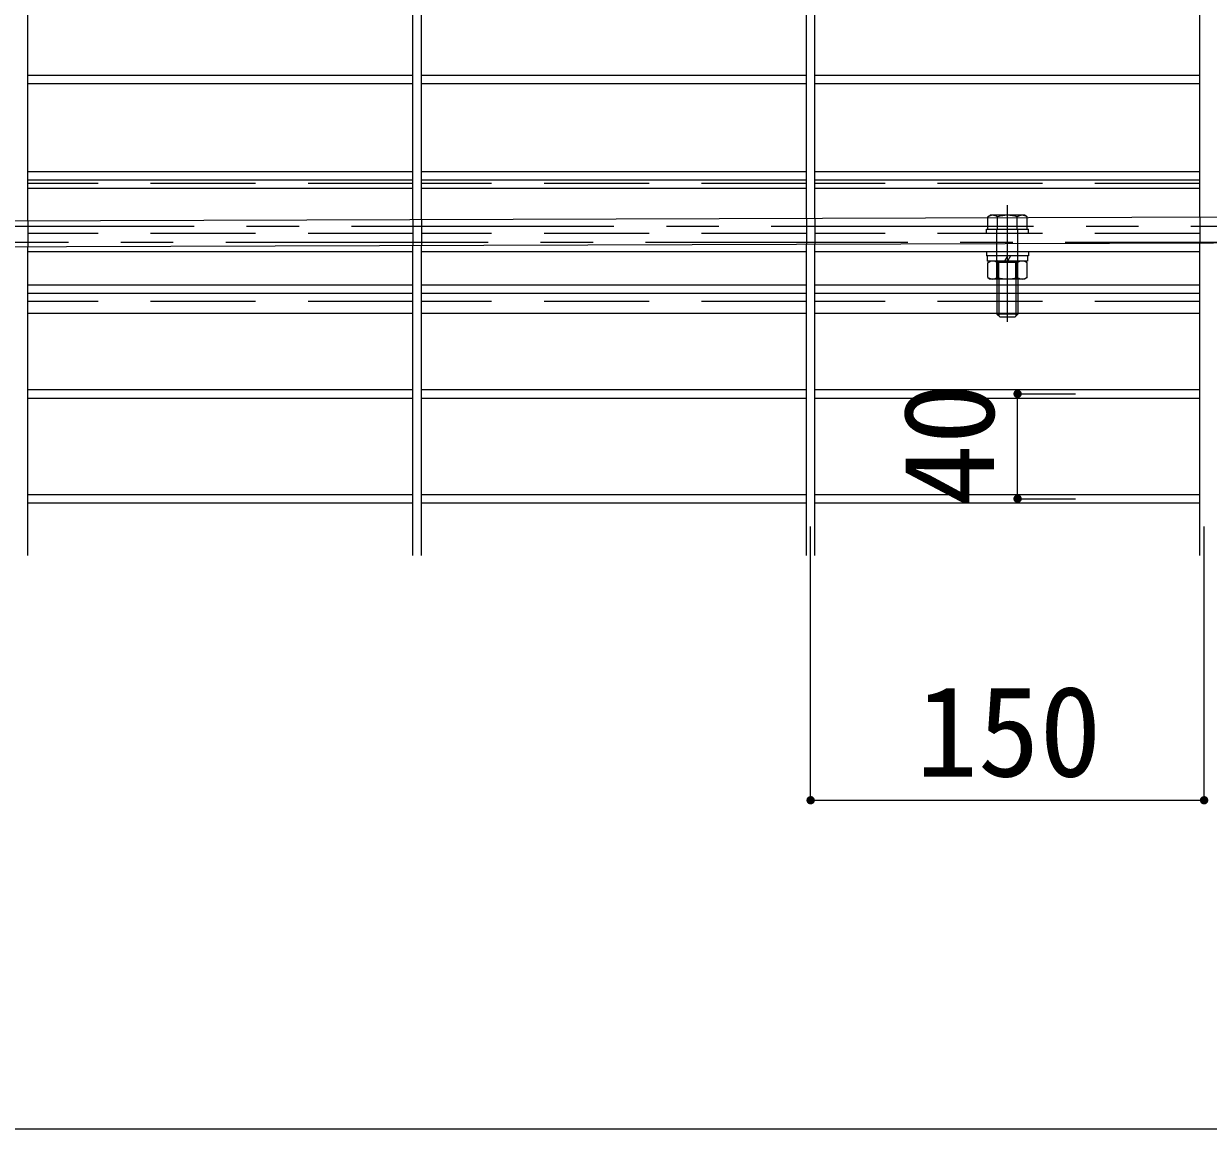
# Model space of a CAD drawing. Units: millimetres, scale not verified, with parts at other scales. Extents: x -10000 to 10000, y -6924 to 6926.
# Drawn here: x 193 to 1322, y 3211 to 4266 of the extents above; entities that cross this region are included whole.
import ezdxf
from ezdxf.enums import TextEntityAlignment as Align

# ---------------------------------------------------------------- set-up
doc = ezdxf.new("R2010")
doc.units = ezdxf.units.MM
doc.header["$LTSCALE"] = 50
doc.linetypes.add('CHAIN1', pattern=[8, 5, -1, 1, -1])
doc.linetypes.add('DASHED2', pattern=[3, 2, -1])
for name, color, linetype, lineweight in [('0-C_1-7', 7, 'Continuous', 9), ('1-5_2-5', 6, 'Continuous', 9), ('1-6_2-3', 7, 'DASHED2', 9), ('1-8_2-E', 6, 'Continuous', 9), ('1-9_寸法', 2, 'DASHED2', 9), ('1-C_2-7', 7, 'Continuous', 9)]:
    doc.layers.add(name, color=color, linetype=linetype, lineweight=lineweight)
doc.styles.add('ＭＳ ゴシック', font='')
doc.styles.get('ＭＳ ゴシック').set_extended_font_data('MS Gothic')

msp = doc.modelspace()

# ---------------------------------------------------------------- linework, layer by layer
at = {"layer": '1-5_2-5'}
for p, q in [((197.03, 4077.82), (197.03, 4633.94)), ((564.03, 4078.99), (564.03, 4633.94)), ((572.03, 4079.01), (572.03, 4633.94)), ((939.03, 4080.18), (939.03, 4633.94)), ((947.03, 4080.2), (947.03, 4633.94)), ((1314.03, 4081.37), (1314.03, 4633.94)), ((197.03, 4216.81), (564.03, 4216.81)), ((572.03, 4216.81), (939.03, 4216.81)), ((947.03, 4216.81), (1314.03, 4216.81)), ((197.03, 4208.81), (564.03, 4208.81)), ((572.03, 4208.81), (939.03, 4208.81)), ((947.03, 4208.81), (1314.03, 4208.81)), ((197.03, 4116.81), (564.03, 4116.81)), ((572.03, 4116.81), (939.03, 4116.81)), ((947.03, 4116.81), (1314.03, 4116.81)), ((197.03, 4108.81), (564.03, 4108.81)), ((572.03, 4108.81), (939.03, 4108.81)), ((947.03, 4108.81), (1314.03, 4108.81)), ((564.03, 3758.81), (564.03, 4053.99)), ((572.03, 3758.81), (572.03, 4054.01)), ((939.03, 3758.81), (939.03, 4055.18)), ((947.03, 3758.81), (947.03, 4055.2)), ((1314.03, 3758.81), (1314.03, 4056.37)), ((197.03, 3758.81), (197.03, 4052.82)), ((197.03, 4016.81), (564.03, 4016.81)), ((197.03, 4008.81), (564.03, 4008.81)), ((572.03, 4016.81), (939.03, 4016.81)), ((572.03, 4008.81), (939.03, 4008.81)), ((947.03, 4016.81), (1314.03, 4016.81)), ((947.03, 4008.81), (1314.03, 4008.81)), ((197.03, 3916.81), (564.03, 3916.81)), ((197.03, 3908.81), (564.03, 3908.81)), ((572.03, 3916.81), (939.03, 3916.81)), ((572.03, 3908.81), (939.03, 3908.81)), ((947.03, 3916.81), (1314.03, 3916.81)), ((947.03, 3908.81), (1314.03, 3908.81)), ((197.03, 3816.81), (564.03, 3816.81)), ((572.03, 3816.81), (939.03, 3816.81)), ((947.03, 3816.81), (1314.03, 3816.81)), ((197.03, 3808.81), (564.03, 3808.81)), ((572.03, 3808.81), (939.03, 3808.81)), ((947.03, 3808.81), (1314.03, 3808.81))]:
    msp.add_line(p, q, dxfattribs=at)
at = {"layer": '1-5_2-5', "linetype": 'DASHED2'}
for p, q in [((197.03, 4077.82), (197.03, 4052.82)), ((564.03, 4078.99), (564.03, 4053.99)), ((572.03, 4079.01), (572.03, 4054.01)), ((939.03, 4080.18), (939.03, 4055.18)), ((947.03, 4080.2), (947.03, 4055.2)), ((1314.03, 4081.37), (1314.03, 4056.37))]:
    msp.add_line(p, q, dxfattribs=at)
at = {"layer": '1-6_2-3', "linetype": 'Continuous'}
for p, q in [((564.03, 4124.56), (197.03, 4124.56)), ((939.03, 4124.56), (572.03, 4124.56)), ((1314.03, 4124.56), (947.03, 4124.56)), ((564.03, 4048.31), (197.03, 4048.31)), ((939.03, 4048.31), (572.03, 4048.31)), ((1314.03, 4048.31), (947.03, 4048.31)), ((564.03, 3989.56), (197.03, 3989.56)), ((939.03, 3989.56), (572.03, 3989.56)), ((1314.03, 3989.56), (947.03, 3989.56))]:
    msp.add_line(p, q, dxfattribs=at)
at = {"layer": '1-6_2-3'}
for p, q in [((564.03, 4113.31), (197.03, 4113.31)), ((939.03, 4113.31), (572.03, 4113.31)), ((1314.03, 4113.31), (947.03, 4113.31)), ((564.03, 4065.81), (197.03, 4065.81)), ((939.03, 4065.81), (572.03, 4065.81)), ((1314.03, 4065.81), (947.03, 4065.81)), ((564.03, 4000.81), (197.03, 4000.81)), ((939.03, 4000.81), (572.03, 4000.81)), ((1314.03, 4000.81), (947.03, 4000.81))]:
    msp.add_line(p, q, dxfattribs=at)
at = {"layer": '1-6_2-3', "color": 3, "linetype": 'CHAIN1'}
msp.add_line((3035.62, 4057.06), (-4512.82, 4057.06), dxfattribs=at)
at = {"layer": '1-8_2-E', "color": 2}
msp.add_line((-633.46, 4075.19), (2519.52, 4085.19), dxfattribs=at)
at = {"layer": '1-8_2-E', "color": 3, "linetype": 'CHAIN1'}
msp.add_line((-1094.5, 4072.69), (2988.06, 4072.69), dxfattribs=at)
at = {"layer": '1-8_2-E', "color": 2}
msp.add_lwpolyline([(2519.52, 4060.19), (-561.19, 4050.42), (-633.46, 4050.19)], dxfattribs=at)
at = {"layer": '1-9_寸法', "color": 3, "linetype": 'CHAIN1'}
msp.add_line((1130.53, 3981.56), (1130.53, 4092.71), dxfattribs=at)
at = {"layer": '1-9_寸法', "color": 4}
for p, q in [((1111.76, 4081.61), (1114.28, 4083.06)), ((1111.76, 4069.81), (1111.76, 4081.61)), ((1146.78, 4083.06), (1114.28, 4083.06)), ((1121.15, 4069.81), (1121.15, 4081.61)), ((1139.91, 4069.81), (1139.91, 4081.61)), ((1149.29, 4081.61), (1146.78, 4083.06)), ((1149.29, 4069.81), (1149.29, 4081.61)), ((1110.53, 4069.81), (1150.53, 4069.81)), ((1110.53, 4065.81), (1110.53, 4069.81)), ((1150.53, 4065.81), (1110.53, 4065.81)), ((1120.53, 4022.31), (1120.53, 4069.81)), ((1140.53, 4022.31), (1140.53, 4069.81)), ((1150.53, 4065.81), (1150.53, 4069.81)), ((1122.4, 4038.31), (1120.53, 4040.19)), ((1120.53, 4038.31), (1140.53, 4038.31)), ((1122.4, 4022.31), (1122.4, 4038.31)), ((1138.65, 4038.31), (1140.53, 4040.19)), ((1138.65, 4022.31), (1138.65, 4038.31))]:
    msp.add_line(p, q, dxfattribs=at)
at = {"layer": '1-9_寸法', "color": 4, "linetype": 'Continuous'}
for p, q in [((1111.28, 4044.31), (1111.28, 4039.31)), ((1130.53, 4044.31), (1127.64, 4039.31)), ((1133.41, 4044.31), (1130.53, 4039.31)), ((1149.78, 4044.31), (1149.78, 4039.31)), ((1149.78, 4039.31), (1111.28, 4039.31)), ((1111.76, 4037.86), (1114.28, 4039.31)), ((1111.76, 4023.77), (1111.76, 4037.86)), ((1121.15, 4023.77), (1121.15, 4037.86)), ((1139.91, 4023.77), (1139.91, 4037.86)), ((1149.29, 4037.86), (1146.78, 4039.31)), ((1149.29, 4023.77), (1149.29, 4037.86)), ((1111.76, 4023.77), (1114.28, 4022.31)), ((1146.78, 4022.31), (1114.28, 4022.31)), ((1120.53, 4022.31), (1120.53, 3988.81)), ((1122.4, 4022.31), (1122.4, 3986.94)), ((1138.65, 4022.31), (1138.65, 3986.94)), ((1140.53, 4022.31), (1140.53, 3988.81)), ((1149.29, 4023.77), (1146.78, 4022.31)), ((1140.53, 3988.81), (1120.53, 3988.81)), ((1120.53, 3988.81), (1123.53, 3985.81)), ((1137.53, 3985.81), (1123.53, 3985.81)), ((1140.53, 3988.81), (1137.53, 3985.81))]:
    msp.add_line(p, q, dxfattribs=at)
for points in [[(1150.53, 4048.31), (1110.53, 4048.31), (1110.53, 4044.31)], [(1150.53, 4048.31), (1150.53, 4044.31), (1110.53, 4044.31)]]:
    msp.add_lwpolyline(points, dxfattribs=at)
at = {"layer": '1-9_寸法', "color": 4}
for centre, radius, start, end in [((1116.45, 4074.76), 8.31, 55.61575, 124.38425), ((1130.53, 4052.02), 31.05, 72.41205, 107.58795), ((1144.6, 4074.76), 8.31, 55.61575, 124.38425)]:
    msp.add_arc(centre, radius, start, end, dxfattribs=at)
at = {"layer": '1-9_寸法', "color": 4, "linetype": 'Continuous'}
for centre, radius, start, end in [((1116.45, 4031.01), 8.31, 55.61575, 124.38425), ((1130.53, 4008.27), 31.05, 72.41205, 107.58795), ((1144.6, 4031.01), 8.31, 55.61575, 124.38425), ((1116.45, 4030.62), 8.31, 235.61575, 304.38425), ((1130.53, 4053.36), 31.05, 252.41205, 287.58795), ((1144.6, 4030.62), 8.31, 235.61575, 304.38425)]:
    msp.add_arc(centre, radius, start, end, dxfattribs=at)
at = {"layer": '1-C_2-7', "color": 3}
for p, q in [((1140.26, 3912.81), (1195.32, 3912.81)), ((1140.26, 3812.81), (1140.26, 3912.81)), ((1140.26, 3812.81), (1195.32, 3812.81)), ((943.03, 3525.28), (943.03, 3786.31)), ((1318.03, 3525.28), (1318.03, 3786.31)), ((943.03, 3525.28), (1318.03, 3525.28)), ((3020.53, 3211.48), (-4479.47, 3211.48))]:
    msp.add_line(p, q, dxfattribs=at)
at = {"layer": '1-C_2-7'}
for points in [[(1136.26, 3912.81), (1136.33, 3913.56), (1140.26, 3912.81)], [(1136.26, 3912.81), (1136.27, 3913.07), (1136.33, 3913.56)], [(1140.26, 3908.81), (1136.26, 3912.81), (1140.26, 3912.81)], [(1140.26, 3908.81), (1136.29, 3912.31), (1136.26, 3912.81)], [(1140.26, 3908.81), (1136.39, 3911.82), (1136.29, 3912.31)], [(1140.26, 3912.81), (1136.33, 3913.56), (1136.46, 3914.05)], [(1140.26, 3908.81), (1136.54, 3911.34), (1136.39, 3911.82)], [(1140.26, 3912.81), (1136.46, 3914.05), (1136.64, 3914.52)], [(1140.26, 3908.81), (1136.75, 3910.89), (1136.54, 3911.34)], [(1140.26, 3912.81), (1136.64, 3914.52), (1136.88, 3914.96)], [(1140.26, 3908.81), (1137.02, 3910.46), (1136.75, 3910.89)], [(1140.26, 3912.81), (1136.88, 3914.96), (1137.18, 3915.36)], [(1140.26, 3908.81), (1137.34, 3910.08), (1137.02, 3910.46)], [(1140.26, 3912.81), (1137.18, 3915.36), (1137.52, 3915.73)], [(1140.26, 3908.81), (1137.71, 3909.73), (1137.34, 3910.08)], [(1140.26, 3912.81), (1137.52, 3915.73), (1137.91, 3916.05)], [(1140.26, 3908.81), (1138.12, 3909.44), (1137.71, 3909.73)], [(1140.26, 3912.81), (1137.91, 3916.05), (1138.33, 3916.32)], [(1140.01, 3908.82), (1138.12, 3909.44), (1140.26, 3908.81)], [(1140.01, 3908.82), (1138.56, 3909.2), (1138.12, 3909.44)], [(1140.26, 3912.81), (1138.33, 3916.32), (1138.79, 3916.53)], [(1139.51, 3908.89), (1138.56, 3909.2), (1140.01, 3908.82)], [(1139.51, 3908.89), (1139.02, 3909.01), (1138.56, 3909.2)], [(1140.26, 3912.81), (1138.79, 3916.53), (1139.27, 3916.69)], [(1140.26, 3912.81), (1139.27, 3916.69), (1139.76, 3916.78)], [(1140.26, 3912.81), (1139.76, 3916.78), (1140.26, 3916.81)], [(1142.4, 3916.19), (1140.26, 3916.81), (1140.51, 3916.81)], [(1142.81, 3915.9), (1140.26, 3916.81), (1142.4, 3916.19)], [(1142.81, 3915.9), (1140.26, 3912.81), (1140.26, 3916.81)], [(1143.18, 3915.55), (1140.26, 3912.81), (1142.81, 3915.9)], [(1143.5, 3915.17), (1140.26, 3912.81), (1143.18, 3915.55)], [(1143.77, 3914.74), (1140.26, 3912.81), (1143.5, 3915.17)], [(1143.98, 3914.29), (1140.26, 3912.81), (1143.77, 3914.74)], [(1144.13, 3913.81), (1140.26, 3912.81), (1143.98, 3914.29)], [(1144.23, 3913.32), (1140.26, 3912.81), (1144.13, 3913.81)], [(1144.26, 3912.81), (1140.26, 3912.81), (1144.23, 3913.32)], [(1144.25, 3912.56), (1140.26, 3912.81), (1144.26, 3912.81)], [(1144.19, 3912.07), (1140.26, 3912.81), (1144.25, 3912.56)], [(1144.06, 3911.58), (1140.26, 3912.81), (1144.19, 3912.07)], [(1144.06, 3911.58), (1140.26, 3908.81), (1140.26, 3912.81)], [(1143.88, 3911.11), (1140.26, 3908.81), (1144.06, 3911.58)], [(1143.64, 3910.67), (1140.26, 3908.81), (1143.88, 3911.11)], [(1143.34, 3910.27), (1140.26, 3908.81), (1143.64, 3910.67)], [(1143, 3909.9), (1140.26, 3908.81), (1143.34, 3910.27)], [(1142.61, 3909.58), (1140.26, 3908.81), (1143, 3909.9)], [(1142.19, 3909.31), (1140.26, 3908.81), (1142.61, 3909.58)], [(1141.73, 3909.1), (1140.26, 3908.81), (1142.19, 3909.31)], [(1141.25, 3908.94), (1140.26, 3908.81), (1141.73, 3909.1)], [(1140.76, 3908.85), (1140.26, 3908.81), (1141.25, 3908.94)], [(1141.96, 3916.43), (1140.51, 3916.81), (1141.01, 3916.74)], [(1142.4, 3916.19), (1140.51, 3916.81), (1141.96, 3916.43)], [(1141.96, 3916.43), (1141.01, 3916.74), (1141.5, 3916.62)], [(1140.26, 3812.81), (1137.52, 3815.73), (1137.91, 3816.05)], [(1140.26, 3812.81), (1137.91, 3816.05), (1138.33, 3816.32)], [(1140.26, 3812.81), (1138.33, 3816.32), (1138.79, 3816.53)], [(1140.26, 3812.81), (1138.79, 3816.53), (1139.27, 3816.69)], [(1140.26, 3812.81), (1139.27, 3816.69), (1139.76, 3816.78)], [(1140.26, 3812.81), (1139.76, 3816.78), (1140.26, 3816.81)], [(1142.4, 3816.19), (1140.26, 3816.81), (1140.51, 3816.81)], [(1142.81, 3815.9), (1140.26, 3816.81), (1142.4, 3816.19)], [(1142.81, 3815.9), (1140.26, 3812.81), (1140.26, 3816.81)], [(1141.96, 3816.43), (1140.51, 3816.81), (1141.01, 3816.74)], [(1142.4, 3816.19), (1140.51, 3816.81), (1141.96, 3816.43)], [(1141.96, 3816.43), (1141.01, 3816.74), (1141.5, 3816.62)], [(1136.26, 3812.81), (1136.33, 3813.56), (1140.26, 3812.81)], [(1136.26, 3812.81), (1136.27, 3813.07), (1136.33, 3813.56)], [(1140.26, 3808.81), (1136.26, 3812.81), (1140.26, 3812.81)], [(1140.26, 3808.81), (1136.29, 3812.31), (1136.26, 3812.81)], [(1140.26, 3808.81), (1136.39, 3811.82), (1136.29, 3812.31)], [(1140.26, 3812.81), (1136.33, 3813.56), (1136.46, 3814.05)], [(1140.26, 3808.81), (1136.54, 3811.34), (1136.39, 3811.82)], [(1140.26, 3812.81), (1136.46, 3814.05), (1136.64, 3814.52)], [(1140.26, 3808.81), (1136.75, 3810.89), (1136.54, 3811.34)], [(1140.26, 3812.81), (1136.64, 3814.52), (1136.88, 3814.96)], [(1140.26, 3808.81), (1137.02, 3810.46), (1136.75, 3810.89)], [(1140.26, 3812.81), (1136.88, 3814.96), (1137.18, 3815.36)], [(1140.26, 3808.81), (1137.34, 3810.08), (1137.02, 3810.46)], [(1140.26, 3812.81), (1137.18, 3815.36), (1137.52, 3815.73)], [(1140.26, 3808.81), (1137.71, 3809.73), (1137.34, 3810.08)], [(1140.26, 3808.81), (1138.12, 3809.44), (1137.71, 3809.73)], [(1140.01, 3808.82), (1138.12, 3809.44), (1140.26, 3808.81)], [(1140.01, 3808.82), (1138.56, 3809.2), (1138.12, 3809.44)], [(1139.51, 3808.89), (1138.56, 3809.2), (1140.01, 3808.82)], [(1139.51, 3808.89), (1139.02, 3809.01), (1138.56, 3809.2)], [(1143.18, 3815.55), (1140.26, 3812.81), (1142.81, 3815.9)], [(1143.5, 3815.17), (1140.26, 3812.81), (1143.18, 3815.55)], [(1143.77, 3814.74), (1140.26, 3812.81), (1143.5, 3815.17)], [(1143.98, 3814.29), (1140.26, 3812.81), (1143.77, 3814.74)], [(1144.13, 3813.81), (1140.26, 3812.81), (1143.98, 3814.29)], [(1144.23, 3813.32), (1140.26, 3812.81), (1144.13, 3813.81)], [(1144.26, 3812.81), (1140.26, 3812.81), (1144.23, 3813.32)], [(1144.25, 3812.56), (1140.26, 3812.81), (1144.26, 3812.81)], [(1144.19, 3812.07), (1140.26, 3812.81), (1144.25, 3812.56)], [(1144.06, 3811.58), (1140.26, 3812.81), (1144.19, 3812.07)], [(1144.06, 3811.58), (1140.26, 3808.81), (1140.26, 3812.81)], [(1143.88, 3811.11), (1140.26, 3808.81), (1144.06, 3811.58)], [(1143.64, 3810.67), (1140.26, 3808.81), (1143.88, 3811.11)], [(1143.34, 3810.27), (1140.26, 3808.81), (1143.64, 3810.67)], [(1143, 3809.9), (1140.26, 3808.81), (1143.34, 3810.27)], [(1142.61, 3809.58), (1140.26, 3808.81), (1143, 3809.9)], [(1142.19, 3809.31), (1140.26, 3808.81), (1142.61, 3809.58)], [(1141.73, 3809.1), (1140.26, 3808.81), (1142.19, 3809.31)], [(1141.25, 3808.94), (1140.26, 3808.81), (1141.73, 3809.1)], [(1140.76, 3808.85), (1140.26, 3808.81), (1141.25, 3808.94)], [(939.03, 3525.28), (939.1, 3526.03), (943.03, 3525.28)], [(939.03, 3525.28), (939.03, 3525.53), (939.1, 3526.03)], [(943.03, 3521.28), (939.03, 3525.28), (943.03, 3525.28)], [(943.03, 3521.28), (939.06, 3524.78), (939.03, 3525.28)], [(943.03, 3521.28), (939.15, 3524.28), (939.06, 3524.78)], [(943.03, 3525.28), (939.1, 3526.03), (939.22, 3526.52)], [(943.03, 3521.28), (939.31, 3523.81), (939.15, 3524.28)], [(943.03, 3525.28), (939.22, 3526.52), (939.41, 3526.98)], [(943.03, 3521.28), (939.52, 3523.35), (939.31, 3523.81)], [(943.03, 3525.28), (939.41, 3526.98), (939.65, 3527.42)], [(943.03, 3521.28), (939.79, 3522.93), (939.52, 3523.35)], [(943.03, 3525.28), (939.65, 3527.42), (939.94, 3527.83)], [(943.03, 3521.28), (940.11, 3522.54), (939.79, 3522.93)], [(943.03, 3525.28), (939.94, 3527.83), (940.29, 3528.2)], [(943.03, 3521.28), (940.48, 3522.2), (940.11, 3522.54)], [(943.03, 3525.28), (940.29, 3528.2), (940.68, 3528.52)], [(943.03, 3525.28), (940.68, 3528.52), (941.1, 3528.78)], [(943.03, 3525.28), (941.1, 3528.78), (941.55, 3529)], [(943.03, 3525.28), (941.55, 3529), (942.03, 3529.15)], [(943.03, 3525.28), (942.03, 3529.15), (942.53, 3529.25)], [(943.03, 3525.28), (942.53, 3529.25), (943.03, 3529.28)], [(945.17, 3528.66), (943.03, 3529.28), (943.28, 3529.27)], [(945.17, 3528.66), (943.03, 3525.28), (943.03, 3529.28)], [(945.58, 3528.36), (943.03, 3525.28), (945.17, 3528.66)], [(945.94, 3528.02), (943.03, 3525.28), (945.58, 3528.36)], [(946.26, 3527.63), (943.03, 3525.28), (945.94, 3528.02)], [(946.53, 3527.21), (943.03, 3525.28), (946.26, 3527.63)], [(946.75, 3526.75), (943.03, 3525.28), (946.53, 3527.21)], [(946.9, 3526.27), (943.03, 3525.28), (946.75, 3526.75)], [(947, 3525.78), (943.03, 3525.28), (946.9, 3526.27)], [(947.03, 3525.28), (943.03, 3525.28), (947, 3525.78)], [(947.02, 3525.03), (943.03, 3525.28), (947.03, 3525.28)], [(946.96, 3524.53), (943.03, 3525.28), (947.02, 3525.03)], [(946.83, 3524.04), (943.03, 3525.28), (946.96, 3524.53)], [(946.83, 3524.04), (943.03, 3521.28), (943.03, 3525.28)], [(946.65, 3523.58), (943.03, 3521.28), (946.83, 3524.04)], [(946.4, 3523.14), (943.03, 3521.28), (946.65, 3523.58)], [(946.11, 3522.73), (943.03, 3521.28), (946.4, 3523.14)], [(945.77, 3522.36), (943.03, 3521.28), (946.11, 3522.73)], [(944.73, 3528.9), (943.28, 3529.27), (943.78, 3529.21)], [(945.17, 3528.66), (943.28, 3529.27), (944.73, 3528.9)], [(944.73, 3528.9), (943.78, 3529.21), (944.26, 3529.08)], [(1314.03, 3525.28), (1314.22, 3526.52), (1318.03, 3525.28)], [(1314.03, 3525.28), (1314.1, 3526.03), (1314.22, 3526.52)], [(1314.03, 3525.28), (1314.03, 3525.53), (1314.1, 3526.03)], [(1318.03, 3521.28), (1314.03, 3525.28), (1318.03, 3525.28)], [(1318.03, 3521.28), (1314.06, 3524.78), (1314.03, 3525.28)], [(1318.03, 3521.28), (1314.15, 3524.28), (1314.06, 3524.78)], [(1318.03, 3521.28), (1314.31, 3523.81), (1314.15, 3524.28)], [(1318.03, 3525.28), (1314.22, 3526.52), (1314.41, 3526.98)], [(1318.03, 3521.28), (1314.52, 3523.35), (1314.31, 3523.81)], [(1318.03, 3525.28), (1314.41, 3526.98), (1314.65, 3527.42)], [(1318.03, 3521.28), (1314.79, 3522.93), (1314.52, 3523.35)], [(1318.03, 3525.28), (1314.65, 3527.42), (1314.94, 3527.83)], [(1318.03, 3521.28), (1315.11, 3522.54), (1314.79, 3522.93)], [(1318.03, 3525.28), (1314.94, 3527.83), (1315.29, 3528.2)], [(1318.03, 3521.28), (1315.48, 3522.2), (1315.11, 3522.54)], [(1318.03, 3525.28), (1315.29, 3528.2), (1315.68, 3528.52)], [(1318.03, 3525.28), (1315.68, 3528.52), (1316.1, 3528.78)], [(1318.03, 3525.28), (1316.1, 3528.78), (1316.55, 3529)], [(1318.03, 3525.28), (1316.55, 3529), (1317.03, 3529.15)], [(1318.03, 3525.28), (1317.03, 3529.15), (1317.53, 3529.25)], [(1318.03, 3525.28), (1317.53, 3529.25), (1318.03, 3529.28)], [(1320.58, 3528.36), (1318.03, 3529.28), (1318.28, 3529.27)], [(1320.94, 3528.02), (1318.03, 3529.28), (1320.58, 3528.36)], [(1320.94, 3528.02), (1318.03, 3525.28), (1318.03, 3529.28)], [(1321.26, 3527.63), (1318.03, 3525.28), (1320.94, 3528.02)], [(1321.53, 3527.21), (1318.03, 3525.28), (1321.26, 3527.63)], [(1321.75, 3526.75), (1318.03, 3525.28), (1321.53, 3527.21)], [(1321.9, 3526.27), (1318.03, 3525.28), (1321.75, 3526.75)], [(1322, 3525.78), (1318.03, 3525.28), (1321.9, 3526.27)], [(1322.03, 3525.28), (1318.03, 3525.28), (1322, 3525.78)], [(1322.02, 3525.03), (1318.03, 3525.28), (1322.03, 3525.28)], [(1321.96, 3524.53), (1318.03, 3525.28), (1322.02, 3525.03)], [(1321.83, 3524.04), (1318.03, 3525.28), (1321.96, 3524.53)], [(1321.65, 3523.58), (1318.03, 3525.28), (1321.83, 3524.04)], [(1321.65, 3523.58), (1318.03, 3521.28), (1318.03, 3525.28)], [(1321.4, 3523.14), (1318.03, 3521.28), (1321.65, 3523.58)], [(1321.11, 3522.73), (1318.03, 3521.28), (1321.4, 3523.14)], [(1320.77, 3522.36), (1318.03, 3521.28), (1321.11, 3522.73)], [(1320.17, 3528.66), (1318.28, 3529.27), (1318.78, 3529.21)], [(1320.58, 3528.36), (1318.28, 3529.27), (1320.17, 3528.66)], [(1319.73, 3528.9), (1318.78, 3529.21), (1319.26, 3529.08)], [(1320.17, 3528.66), (1318.78, 3529.21), (1319.73, 3528.9)], [(943.03, 3521.28), (940.88, 3521.9), (940.48, 3522.2)], [(943.03, 3521.28), (941.32, 3521.66), (940.88, 3521.9)], [(942.78, 3521.29), (941.32, 3521.66), (943.03, 3521.28)], [(942.28, 3521.35), (941.32, 3521.66), (942.78, 3521.29)], [(942.28, 3521.35), (941.79, 3521.48), (941.32, 3521.66)], [(945.38, 3522.04), (943.03, 3521.28), (945.77, 3522.36)], [(944.95, 3521.77), (943.03, 3521.28), (945.38, 3522.04)], [(944.5, 3521.56), (943.03, 3521.28), (944.95, 3521.77)], [(944.02, 3521.41), (943.03, 3521.28), (944.5, 3521.56)], [(943.53, 3521.31), (943.03, 3521.28), (944.02, 3521.41)], [(1317.78, 3521.29), (1315.48, 3522.2), (1318.03, 3521.28)], [(1317.78, 3521.29), (1315.88, 3521.9), (1315.48, 3522.2)], [(1317.28, 3521.35), (1315.88, 3521.9), (1317.78, 3521.29)], [(1317.28, 3521.35), (1316.32, 3521.66), (1315.88, 3521.9)], [(1316.79, 3521.48), (1316.32, 3521.66), (1317.28, 3521.35)], [(1320.38, 3522.04), (1318.03, 3521.28), (1320.77, 3522.36)], [(1319.95, 3521.77), (1318.03, 3521.28), (1320.38, 3522.04)], [(1319.5, 3521.56), (1318.03, 3521.28), (1319.95, 3521.77)], [(1319.02, 3521.41), (1318.03, 3521.28), (1319.5, 3521.56)], [(1318.53, 3521.31), (1318.03, 3521.28), (1319.02, 3521.41)]]:
    msp.add_solid(points, dxfattribs=at)

# ---------------------------------------------------------------- texts
at = {"layer": '0-C_1-7', "color": 4, "style": 'ＭＳ ゴシック'}
msp.add_text('40', height=86.51, rotation=90, dxfattribs=at).set_placement((1143.63, 3805.81), align=Align.BOTTOM_LEFT)
msp.add_text('150', height=86.51, dxfattribs=at).set_placement((1043.53, 3521.91), align=Align.BOTTOM_LEFT)

doc.saveas('drawing.dxf')
